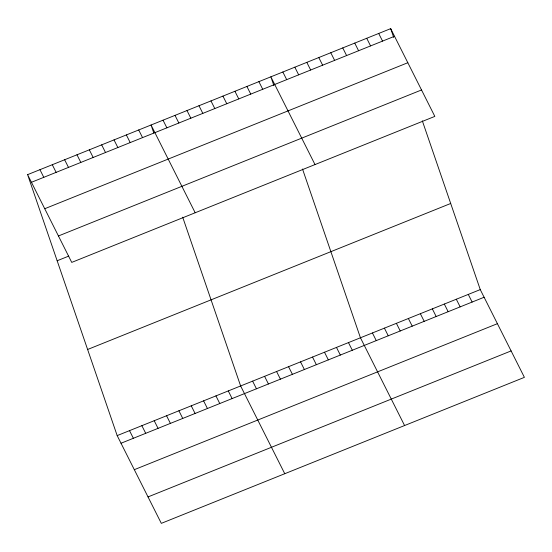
<?xml version="1.0" encoding="UTF-8"?>
<svg xmlns="http://www.w3.org/2000/svg" width="552" height="552" viewBox="0 0 552 552"><rect width="100%" height="100%" fill="white"/><g stroke="black" fill="none" stroke-linecap="round" stroke-linejoin="round"><path stroke-width="0.83" d="M27.6 174.646L390.685 28.642L434.824 116.396L71.739 262.4L27.6 174.646L117.176 435.604L161.315 523.358L524.4 377.354L480.261 289.6L422.328 120.826M31.443 182.291L394.528 36.287M44.74 208.725L407.824 62.721M58.443 235.966L421.528 89.962M57.16 260.758L68.731 256.107M87.616 349.485L450.701 203.481M117.176 435.604L480.261 289.6M121.019 443.249L484.111 297.245M134.315 469.683L497.407 323.679M148.019 496.924L511.104 350.92M378.707 33.458L382.55 41.103M366.721 38.274L370.564 45.919M354.743 43.097L358.586 50.743M468.282 294.416L472.126 302.061M342.757 47.914L346.601 55.559M456.297 299.232L460.147 306.877M330.779 52.73L334.622 60.375M444.319 304.055L448.162 311.701M318.794 57.553L322.637 65.191M432.333 308.872L436.183 316.517M306.815 62.369L310.659 70.014M420.355 313.688L424.198 321.333M294.83 67.185L298.673 74.831M408.37 318.504L412.22 326.149M282.852 72.001L286.695 79.647M396.391 323.327L400.234 330.972M315.006 164.579L270.866 76.825L273.882 85.594M384.406 328.143L388.256 335.788M258.888 81.641L262.731 89.286M372.427 332.959L376.271 340.605M246.903 86.457L250.746 94.102M404.582 425.537L360.442 337.783L302.51 169.002M234.924 91.273L238.768 98.918M348.464 342.599L352.307 350.244M222.939 96.096L226.782 103.741M336.478 347.415L340.329 355.06M210.961 100.912L214.804 108.558M324.5 352.231L328.343 359.876M198.975 105.729L202.819 113.374M312.515 357.054L316.365 364.699M186.997 110.552L190.84 118.197M300.536 361.87L304.38 369.516M175.012 115.368L178.855 123.013M288.551 366.687L292.401 374.332M163.033 120.184L166.876 127.829M276.573 371.51L280.416 379.148M195.187 212.762L151.048 125L153.787 132.977M264.587 376.326L268.438 383.971M138.704 129.968L142.547 137.614M252.609 381.142L256.452 388.787M126.36 134.929L130.203 142.575M284.763 473.719L240.624 385.958L182.691 217.184M114.016 139.897L117.859 147.543M228.28 390.926L232.123 398.572M101.671 144.859L105.515 152.504M215.935 395.887L219.779 403.533M89.327 149.827L93.171 157.472M203.591 400.856L207.435 408.501M76.976 154.788L80.827 162.433M191.247 405.817L195.091 413.462M64.632 159.749L68.483 167.394M178.903 410.785L182.746 418.423M52.288 164.717L56.131 172.362M166.559 415.746L170.402 423.391M39.944 169.678L43.787 177.323M154.208 420.707L158.058 428.352M141.864 425.675L145.714 433.32M129.52 430.636L133.363 438.281M390.685 28.642L393.7 37.412"/></g></svg>
